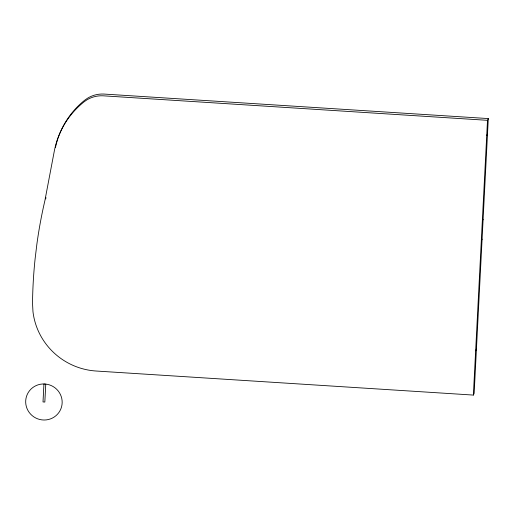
<?xml version="1.0" encoding="UTF-8"?>
<svg xmlns="http://www.w3.org/2000/svg" width="514" height="514" viewBox="0 0 514 514"><rect width="100%" height="100%" fill="white"/><g stroke="black" fill="none" stroke-linecap="round" stroke-linejoin="round"><path stroke-width="0.77" d="M43.934 383.997L43.009 401.935L44.834 402.051L45.759 384.119M487.503 120.321L102.896 95.797A28.546 28.032 24.5 0 0 86.725 99.979L83.968 101.92A85.497 83.955 24.5 0 0 54.24 151.418L44.872 200.723A492.373 483.488 24.5 0 0 36.86 244.278L35.093 258.953A492.373 483.488 24.5 0 0 32.523 303.221L32.973 311.683A67.27 66.055 24.5 0 0 96.375 371.037L473.362 395.08L487.503 120.321L488.3 118.573L103.693 94.043A28.546 28.032 24.5 0 0 87.521 98.225L84.765 100.166A85.497 83.955 24.5 0 0 58.011 138.26M488.3 118.573L474.159 393.326L473.362 395.08M45.669 198.969L45.997 197.652M486.713 135.587L487.516 133.833M482.318 221.065L483.115 219.317M481.297 240.912L482.093 239.158M475.643 350.811L476.439 349.057M55.467 147.492A85.497 83.955 24.5 0 1 56.322 143.907M56.508 143.194A85.497 83.955 24.5 0 1 57.774 138.96M44.846 383.997L42.463 384.003A18.305 17.971 24.5 0 0 28.058 410.68A18.305 17.971 24.5 0 0 58.795 412.639A18.305 17.971 24.5 0 0 47.217 384.305L44.846 383.997"/></g></svg>
